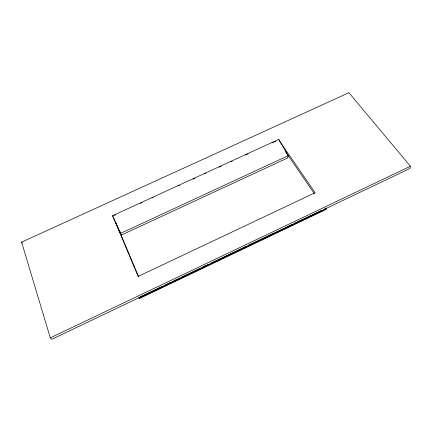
<?xml version="1.0" encoding="UTF-8"?>
<svg xmlns="http://www.w3.org/2000/svg" width="432" height="432" viewBox="0 0 432 432"><rect width="100%" height="100%" fill="white"/><g stroke="black" fill="none" stroke-linecap="round" stroke-linejoin="round"><path stroke-width="0.65" d="M278.764 139.741L278.824 139.352L112.541 215.725L120.42 233.437L121.505 234.997L287.723 157.923L288.155 155.731L278.824 139.352M410.4 166.255L409.892 168.518L51.878 339.277L50.285 337.873L21.6 242.136L348.916 92.723L410.4 166.255L50.285 337.873M161.789 286.627L138.667 297.653L139.45 298.49L326.036 209.461L326.695 207.981L324.265 209.142M164.835 285.179L170.921 282.274M172.136 281.696L180.047 277.922M181.262 277.339L200.734 268.056M201.955 267.473L208.035 264.573M211.081 263.12L246.98 245.997M248.2 245.419L284.099 228.296M285.32 227.713L293.231 223.943M294.446 223.36L321.219 210.595M120.42 233.437L288.155 155.731M113.989 215.492L115.825 214.645M140.324 203.391L142.166 202.549M151.967 198.045L153.187 197.483M178.303 185.944L179.528 185.382M193.007 179.188L194.843 178.346M204.644 173.842L205.87 173.281M219.343 167.092L221.179 166.244M230.98 161.746L232.205 161.185M245.684 154.991L248.135 153.868M272.02 142.889L275.697 141.205M139.315 298.156L326.3 208.872L325.858 209.12M21.6 242.136L22.394 243.022M279.104 140.389L315.122 192.726L138.17 276.404L113.044 216.697M285.412 151.524L314.383 193.73M112.541 215.725L112.876 216.259M119.588 230.693L120.409 232.535M120.955 233.766L121.505 234.997M115.97 222.95L116.494 224.186M117.018 225.428L138.683 276.874"/></g></svg>
